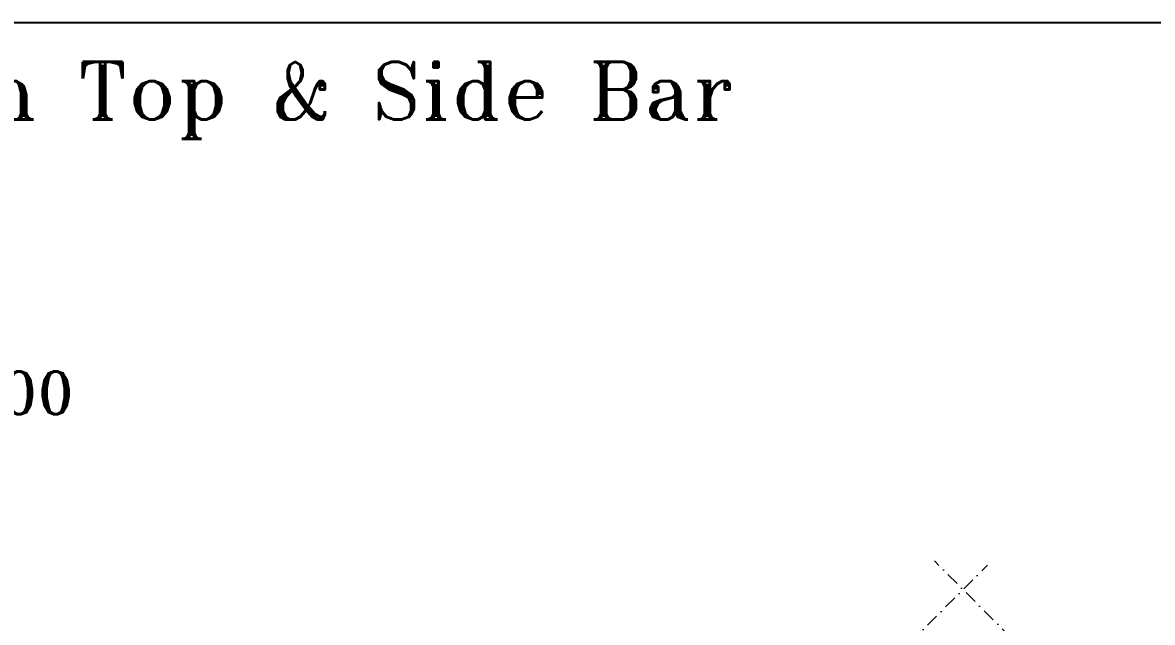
# Model space of a CAD drawing. Extents: x 660761725 to 1323371458, y 2734871439 to 5470067957.
# Drawn here: x 662029744 to 662095955, y 2735089795 to 2735124965 of the extents above; entities that cross this region are included whole.
import ezdxf
from ezdxf.enums import TextEntityAlignment as Align

# ---------------------------------------------------------------- set-up
doc = ezdxf.new("R2010")
doc.units = 0
doc.linetypes.add('AXES', pattern=[1.95, 1.2, -0.25, 0.25, -0.25])
doc.linetypes.add('sbp_axis_short', pattern=[10, 5, -2.5, 0, -2.5])
doc.layers.add('S-AXIS', color=20, linetype='AXES')
doc.layers.add('S-TXT', color=3, linetype='Continuous')
doc.layers.add('S-GRID', color=7, linetype='Continuous', lineweight=9)
doc.styles.add('ROMANT', font='romant')

# ---------------------------------------------------------------- blocks, each defined once
blk = doc.blocks.new('I am… All Range.')
at = {"layer": 'S-GRID', "color": 8, "linetype": 'sbp_axis_short', "lineweight": 13, "ltscale": 150}
for p, q in [((662613679.2, 2734523360.2), (662679782.7, 2734589463.8)), ((662699205.5, 2734567164), (662676662.1, 2734589707.4))]:
    blk.add_line(p, q, dxfattribs=at)

msp = doc.modelspace()

# ---------------------------------------------------------------- linework, layer by layer
msp.add_lwpolyline([(661986666.17536676, 2735124964.67800617), (662132943.29181576, 2735124964.67800617), (662132943.29181576, 2734979887.02259302), (661986666.17536676, 2734979887.02259302)], close=True)

# ---------------------------------------------------------------- block references
at = {"layer": 'S-AXIS'}
msp.add_blockref('I am… All Range.', (-593486.18201661, 503695.42974043), dxfattribs=at)

# ---------------------------------------------------------------- texts
at = {"layer": 'S-TXT', "color": 7, "style": 'ROMANT'}
for s, height, p in [('Embedded Beam Top & Side Bar', 3375.0000006876, (661989021.90603757, 2735118269.86862278)), ('751-900', 2500.000000509, (662017218.97408664, 2735101260.20076704))]:
    msp.add_text(s, height=height, dxfattribs=at).set_placement(p, align=Align.BOTTOM_LEFT)

doc.saveas('drawing.dxf')
